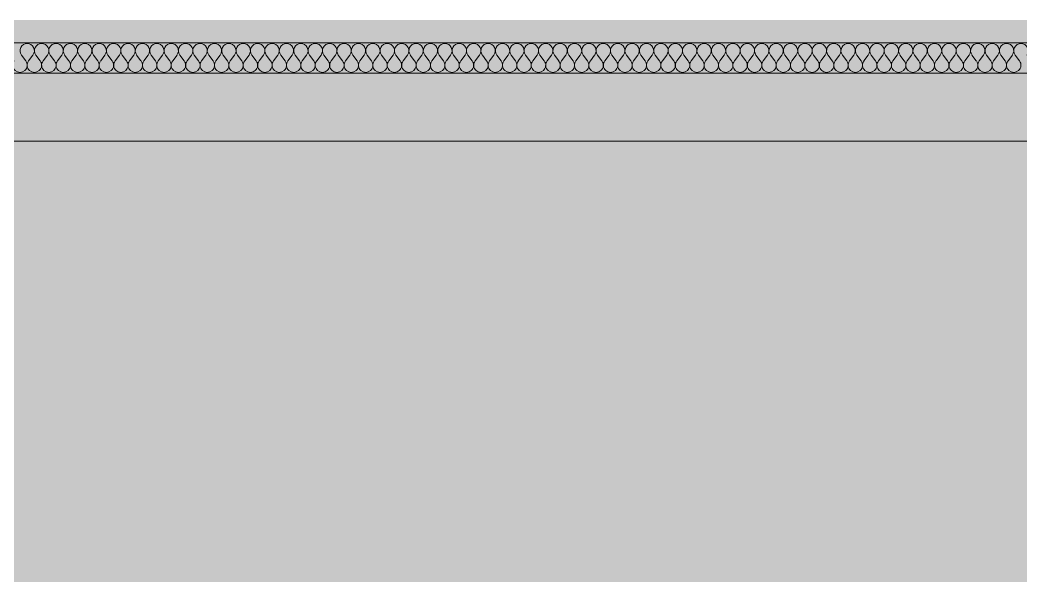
# Model space of a CAD drawing. Header units: millimetres. Extents: x -46169 to 174149, y -86316 to 18123.
# Drawn here: x 111260 to 114570, y -86316 to -84458 of the extents above; entities that cross this region are included whole.
import ezdxf

# ---------------------------------------------------------------- set-up
doc = ezdxf.new("R2010")
doc.units = ezdxf.units.MM
doc.header["$MEASUREMENT"] = 0
doc.linetypes.add('Wipeout_Contour', pattern=[1000, 0, -1000])
doc.layers.add('A04_A04_1_A-35-M_FFE_Sanitary', color=7, linetype='Continuous')
doc.layers.add('A04_A04_1_New_A-20-M_Floor_Slab', color=7, linetype='Continuous')
doc.layers.add('A04_A04_1_A-95-P_Drawing_Pen_No__84', color=8, linetype='Continuous', lineweight=20)
doc.layers.add('A04_A04_1_New_A-20-M_Floor_Slab_Pen_No__1', color=7, linetype='Continuous', lineweight=13)
for name, color, linetype, lineweight, true_color in [('A04_A04_1_New_A-20-M_Floor_Slab_Pen_No__107', 7, 'Continuous', 15, 0xa6a6a6), ('A04_A04_1_New_A-20-M_Floor_Slab_Pen_No__109', 7, 'Continuous', 15, 0xa6a6a6), ('A04_A04_1_New_A-20-M_Floor_Slab_Pen_No__147', 7, 'Continuous', 0, 0x606060), ('A04_A04_1_New_A-20-M_Floor_Slab_Pen_No__162', 7, 'Continuous', 0, 0xe47200)]:
    doc.layers.add(name, color=color, linetype=linetype, lineweight=lineweight, true_color=true_color)

# ---------------------------------------------------------------- blocks, each defined once
blk = doc.blocks.new('*X21', base_point=(139020.8, -92453.4))
at = {"layer": 'A04_A04_1_New_A-20-M_Floor_Slab_Pen_No__107', "linetype": 'Continuous'}
for p, q in [((111279.1, -84592.9), (111264.8, -84573.9)), ((111288.6, -84592.9), (111302.9, -84573.9)), ((111326.7, -84592.9), (111312.4, -84573.9)), ((111336.2, -84592.9), (111350.5, -84573.9)), ((111374.3, -84592.9), (111360, -84573.9)), ((111383.8, -84592.9), (111398.1, -84573.9)), ((111421.9, -84592.9), (111407.6, -84573.9)), ((111431.5, -84592.9), (111445.7, -84573.9)), ((111469.5, -84592.9), (111455.3, -84573.9)), ((111479.1, -84592.9), (111493.4, -84573.9)), ((111517.2, -84592.9), (111502.9, -84573.9)), ((111526.7, -84592.9), (111541, -84573.9)), ((111564.8, -84592.9), (111550.5, -84573.9)), ((111574.3, -84592.9), (111588.6, -84573.9)), ((111612.4, -84592.9), (111598.1, -84573.9)), ((111621.9, -84592.9), (111636.2, -84573.9)), ((111660, -84592.9), (111645.7, -84573.9)), ((111669.6, -84592.9), (111683.8, -84573.9)), ((111707.6, -84592.9), (111693.4, -84573.9)), ((111717.2, -84592.9), (111731.5, -84573.9)), ((111755.3, -84592.9), (111741, -84573.9)), ((111764.8, -84592.9), (111779.1, -84573.9)), ((111802.9, -84592.9), (111788.6, -84573.9)), ((111812.4, -84592.9), (111826.7, -84573.9)), ((111850.5, -84592.9), (111836.2, -84573.9)), ((111860, -84592.9), (111874.3, -84573.9)), ((111898.1, -84592.9), (111883.8, -84573.9)), ((111907.6, -84592.9), (111921.9, -84573.9)), ((111945.7, -84592.9), (111931.5, -84573.9)), ((111955.3, -84592.9), (111969.5, -84573.9)), ((111993.4, -84592.9), (111979.1, -84573.9)), ((112002.9, -84592.9), (112017.2, -84573.9)), ((112041, -84592.9), (112026.7, -84573.9)), ((112050.5, -84592.9), (112064.8, -84573.9)), ((112088.6, -84592.9), (112074.3, -84573.9)), ((112098.1, -84592.9), (112112.4, -84573.9)), ((112136.2, -84592.9), (112121.9, -84573.9)), ((112145.7, -84592.9), (112160, -84573.9)), ((112183.8, -84592.9), (112169.6, -84573.9)), ((112193.4, -84592.9), (112207.6, -84573.9)), ((112231.5, -84592.9), (112217.2, -84573.9)), ((112241, -84592.9), (112255.3, -84573.9)), ((112279.1, -84592.9), (112264.8, -84573.9)), ((112288.6, -84592.9), (112302.9, -84573.9)), ((112326.7, -84592.9), (112312.4, -84573.9)), ((112336.2, -84592.9), (112350.5, -84573.9)), ((112374.3, -84592.9), (112360, -84573.9)), ((112383.8, -84592.9), (112398.1, -84573.9)), ((112421.9, -84592.9), (112407.6, -84573.9)), ((112431.5, -84592.9), (112445.7, -84573.9)), ((112469.5, -84592.9), (112455.3, -84573.9)), ((112479.1, -84592.9), (112493.4, -84573.9)), ((112517.2, -84592.9), (112502.9, -84573.9)), ((112526.7, -84592.9), (112541, -84573.9)), ((112564.8, -84592.9), (112550.5, -84573.9)), ((112574.3, -84592.9), (112588.6, -84573.9)), ((112612.4, -84592.9), (112598.1, -84573.9)), ((112621.9, -84592.9), (112636.2, -84573.9)), ((112660, -84592.9), (112645.7, -84573.9)), ((112669.6, -84592.9), (112683.8, -84573.9)), ((112707.6, -84592.9), (112693.4, -84573.9)), ((112717.2, -84592.9), (112731.5, -84573.9)), ((112755.3, -84592.9), (112741, -84573.9)), ((112764.8, -84592.9), (112779.1, -84573.9)), ((112802.9, -84592.9), (112788.6, -84573.9)), ((112812.4, -84592.9), (112826.7, -84573.9)), ((112850.5, -84592.9), (112836.2, -84573.9)), ((112860, -84592.9), (112874.3, -84573.9)), ((112898.1, -84592.9), (112883.8, -84573.9)), ((112907.6, -84592.9), (112921.9, -84573.9)), ((112945.7, -84592.9), (112931.5, -84573.9)), ((112955.3, -84592.9), (112969.5, -84573.9)), ((112993.4, -84592.9), (112979.1, -84573.9)), ((113002.9, -84592.9), (113017.2, -84573.9)), ((113041, -84592.9), (113026.7, -84573.9)), ((113050.5, -84592.9), (113064.8, -84573.9)), ((113088.6, -84592.9), (113074.3, -84573.9)), ((113098.1, -84592.9), (113112.4, -84573.9)), ((113136.2, -84592.9), (113121.9, -84573.9)), ((113145.7, -84592.9), (113160, -84573.9)), ((113183.8, -84592.9), (113169.6, -84573.9)), ((113193.4, -84592.9), (113207.6, -84573.9)), ((113231.5, -84592.9), (113217.2, -84573.9)), ((113241, -84592.9), (113255.3, -84573.9)), ((113279.1, -84592.9), (113264.8, -84573.9)), ((113288.6, -84592.9), (113302.9, -84573.9)), ((113326.7, -84592.9), (113312.4, -84573.9)), ((113336.2, -84592.9), (113350.5, -84573.9)), ((113374.3, -84592.9), (113360, -84573.9)), ((113383.8, -84592.9), (113398.1, -84573.9)), ((113421.9, -84592.9), (113407.6, -84573.9)), ((113431.5, -84592.9), (113445.7, -84573.9)), ((113469.5, -84592.9), (113455.3, -84573.9)), ((113479.1, -84592.9), (113493.4, -84573.9)), ((113517.2, -84592.9), (113502.9, -84573.9)), ((113526.7, -84592.9), (113541, -84573.9)), ((113564.8, -84592.9), (113550.5, -84573.9)), ((113574.3, -84592.9), (113588.6, -84573.9)), ((113612.4, -84592.9), (113598.1, -84573.9)), ((113621.9, -84592.9), (113636.2, -84573.9)), ((113660, -84592.9), (113645.7, -84573.9)), ((113669.6, -84592.9), (113683.8, -84573.9)), ((113707.6, -84592.9), (113693.4, -84573.9)), ((113717.2, -84592.9), (113731.5, -84573.9)), ((113755.3, -84592.9), (113741, -84573.9)), ((113764.8, -84592.9), (113779.1, -84573.9)), ((113802.9, -84592.9), (113788.6, -84573.9)), ((113812.4, -84592.9), (113826.7, -84573.9)), ((113850.5, -84592.9), (113836.2, -84573.9)), ((113860, -84592.9), (113874.3, -84573.9)), ((113898.1, -84592.9), (113883.8, -84573.9)), ((113907.6, -84592.9), (113921.9, -84573.9)), ((113945.7, -84592.9), (113931.5, -84573.9)), ((113955.3, -84592.9), (113969.6, -84573.9)), ((113993.4, -84592.9), (113979.1, -84573.9)), ((114002.9, -84592.9), (114017.2, -84573.9)), ((114041, -84592.9), (114026.7, -84573.9)), ((114050.5, -84592.9), (114064.8, -84573.9)), ((114088.6, -84592.9), (114074.3, -84573.9)), ((114098.1, -84592.9), (114112.4, -84573.9)), ((114136.2, -84592.9), (114121.9, -84573.9)), ((114145.7, -84592.9), (114160, -84573.9)), ((114183.8, -84592.9), (114169.5, -84573.9)), ((114193.4, -84592.9), (114207.6, -84573.9)), ((114231.5, -84592.9), (114217.2, -84573.9)), ((114241, -84592.9), (114255.3, -84573.9)), ((114279.1, -84592.9), (114264.8, -84573.9)), ((114288.6, -84592.9), (114302.9, -84573.9)), ((114326.7, -84592.9), (114312.4, -84573.9)), ((114336.2, -84592.9), (114350.5, -84573.9)), ((114374.3, -84592.9), (114360, -84573.9)), ((114383.8, -84592.9), (114398.1, -84573.9)), ((114421.9, -84592.9), (114407.6, -84573.9)), ((114431.5, -84592.9), (114445.7, -84573.9)), ((114469.6, -84592.9), (114455.3, -84573.9)), ((114479.1, -84592.9), (114493.4, -84573.9)), ((114517.2, -84592.9), (114502.9, -84573.9)), ((114526.7, -84592.9), (114541, -84573.9)), ((114564.8, -84592.9), (114550.5, -84573.9))]:
    blk.add_line(p, q, dxfattribs=at)
for centre, start, end in [((111283.8, -84559.6), 90, 216.8699), ((111283.8, -84559.6), 323.1301, 90), ((111331.5, -84559.6), 90, 216.8699), ((111331.5, -84559.6), 323.1301, 90), ((111379.1, -84559.6), 90, 216.8699), ((111379.1, -84559.6), 323.1301, 90), ((111426.7, -84559.6), 90, 216.8699), ((111426.7, -84559.6), 323.1301, 90), ((111474.3, -84559.6), 90, 216.8699), ((111474.3, -84559.6), 323.1301, 90), ((111521.9, -84559.6), 90, 216.8699), ((111521.9, -84559.6), 323.1301, 90), ((111569.6, -84559.6), 90, 216.8699), ((111569.6, -84559.6), 323.1301, 90), ((111617.2, -84559.6), 90, 216.8699), ((111617.2, -84559.6), 323.1301, 90), ((111664.8, -84559.6), 90, 216.8699), ((111664.8, -84559.6), 323.1301, 90), ((111712.4, -84559.6), 90, 216.8699), ((111712.4, -84559.6), 323.1301, 90), ((111760, -84559.6), 90, 216.8699), ((111760, -84559.6), 323.1301, 90), ((111807.6, -84559.6), 90, 216.8699), ((111807.6, -84559.6), 323.1301, 90), ((111855.3, -84559.6), 90, 216.8699), ((111855.3, -84559.6), 323.1301, 90), ((111902.9, -84559.6), 90, 216.8699), ((111902.9, -84559.6), 323.1301, 90), ((111950.5, -84559.6), 90, 216.8699), ((111950.5, -84559.6), 323.1301, 90), ((111998.1, -84559.6), 90, 216.8699), ((111998.1, -84559.6), 323.1301, 90), ((112045.7, -84559.6), 90, 216.8699), ((112045.7, -84559.6), 323.1301, 90), ((112093.4, -84559.6), 90, 216.8699), ((112093.4, -84559.6), 323.1301, 90), ((112141, -84559.6), 90, 216.8699), ((112141, -84559.6), 323.1301, 90), ((112188.6, -84559.6), 90, 216.8699), ((112188.6, -84559.6), 323.1301, 90), ((112236.2, -84559.6), 90, 216.8699), ((112236.2, -84559.6), 323.1301, 90), ((112283.8, -84559.6), 90, 216.8699), ((112283.8, -84559.6), 323.1301, 90), ((112331.5, -84559.6), 90, 216.8699), ((112331.5, -84559.6), 323.1301, 90), ((112379.1, -84559.6), 90, 216.8699), ((112379.1, -84559.6), 323.1301, 90), ((112426.7, -84559.6), 90, 216.8699), ((112426.7, -84559.6), 323.1301, 90), ((112474.3, -84559.6), 90, 216.8699), ((112474.3, -84559.6), 323.1301, 90), ((112521.9, -84559.6), 90, 216.8699), ((112521.9, -84559.6), 323.1301, 90), ((112569.6, -84559.6), 90, 216.8699), ((112569.6, -84559.6), 323.1301, 90), ((112617.2, -84559.6), 90, 216.8699), ((112617.2, -84559.6), 323.1301, 90), ((112664.8, -84559.6), 90, 216.8699), ((112664.8, -84559.6), 323.1301, 90), ((112712.4, -84559.6), 90, 216.8699), ((112712.4, -84559.6), 323.1301, 90), ((112760, -84559.6), 90, 216.8699), ((112760, -84559.6), 323.1301, 90), ((112807.6, -84559.6), 90, 216.8699), ((112807.6, -84559.6), 323.1301, 90), ((112855.3, -84559.6), 90, 216.8699), ((112855.3, -84559.6), 323.1301, 90), ((112902.9, -84559.6), 90, 216.8699), ((112902.9, -84559.6), 323.1301, 90), ((112950.5, -84559.6), 90, 216.8699), ((112950.5, -84559.6), 323.1301, 90), ((112998.1, -84559.6), 90, 216.8699), ((112998.1, -84559.6), 323.1301, 90), ((113045.7, -84559.6), 90, 216.8699), ((113045.7, -84559.6), 323.1301, 90), ((113093.4, -84559.6), 90, 216.8699), ((113093.4, -84559.6), 323.1301, 90), ((113141, -84559.6), 90, 216.8699), ((113141, -84559.6), 323.1301, 90), ((113188.6, -84559.6), 90, 216.8699), ((113188.6, -84559.6), 323.1301, 90), ((113236.2, -84559.6), 90, 216.8699), ((113236.2, -84559.6), 323.1301, 90), ((113283.8, -84559.6), 90, 216.8699), ((113283.8, -84559.6), 323.1301, 90), ((113331.5, -84559.6), 90, 216.8699), ((113331.5, -84559.6), 323.1301, 90), ((113379.1, -84559.6), 90, 216.8699), ((113379.1, -84559.6), 323.1301, 90), ((113426.7, -84559.6), 90, 216.8699), ((113426.7, -84559.6), 323.1301, 90), ((113474.3, -84559.6), 90, 216.8699), ((113474.3, -84559.6), 323.1301, 90), ((113521.9, -84559.6), 90, 216.8699), ((113521.9, -84559.6), 323.1301, 90), ((113569.6, -84559.6), 90, 216.8699), ((113569.6, -84559.6), 323.1301, 90), ((113617.2, -84559.6), 90, 216.8699), ((113617.2, -84559.6), 323.1301, 90), ((113664.8, -84559.6), 90, 216.8699), ((113664.8, -84559.6), 323.1301, 90), ((113712.4, -84559.6), 90, 216.8699), ((113712.4, -84559.6), 323.1301, 90), ((113760, -84559.6), 90, 216.8699), ((113760, -84559.6), 323.1301, 90), ((113807.6, -84559.6), 90, 216.8699), ((113807.6, -84559.6), 323.1301, 90), ((113855.3, -84559.6), 90, 216.8699), ((113855.3, -84559.6), 323.1301, 90), ((113902.9, -84559.6), 90, 216.8699), ((113902.9, -84559.6), 323.1301, 90), ((113950.5, -84559.6), 90, 216.8699), ((113950.5, -84559.6), 323.1301, 90), ((113998.1, -84559.6), 90, 216.8699), ((113998.1, -84559.6), 323.1301, 90), ((114045.7, -84559.6), 90, 216.8699), ((114045.7, -84559.6), 323.1301, 90), ((114093.4, -84559.6), 90, 216.8699), ((114093.4, -84559.6), 323.1301, 90), ((114141, -84559.6), 90, 216.8699), ((114141, -84559.6), 323.1301, 90), ((114188.6, -84559.6), 90, 216.8699), ((114188.6, -84559.6), 323.1301, 90), ((114236.2, -84559.6), 90, 216.8699), ((114236.2, -84559.6), 323.1301, 90), ((114283.8, -84559.6), 90, 216.8699), ((114283.8, -84559.6), 323.1301, 90), ((114331.5, -84559.6), 90, 216.8699), ((114331.5, -84559.6), 323.1301, 90), ((114379.1, -84559.6), 90, 216.8699), ((114379.1, -84559.6), 323.1301, 90), ((114426.7, -84559.6), 90, 216.8699), ((114426.7, -84559.6), 323.1301, 90), ((114474.3, -84559.6), 90, 216.8699), ((114474.3, -84559.6), 323.1301, 90), ((114521.9, -84559.6), 90, 216.8699), ((114521.9, -84559.6), 323.1301, 90), ((114569.6, -84559.6), 90, 216.8699), ((114569.6, -84559.6), 323.1301, 90), ((111260, -84607.2), 143.1301, 36.8699), ((111307.6, -84607.2), 143.1301, 36.8699), ((111355.3, -84607.2), 143.1301, 36.8699), ((111402.9, -84607.2), 143.1301, 36.8699), ((111450.5, -84607.2), 143.1301, 36.8699), ((111498.1, -84607.2), 143.1301, 36.8699), ((111545.7, -84607.2), 143.1301, 36.8699), ((111593.4, -84607.2), 143.1301, 36.8699), ((111641, -84607.2), 143.1301, 36.8699), ((111688.6, -84607.2), 143.1301, 36.8699), ((111736.2, -84607.2), 143.1301, 36.8699), ((111783.8, -84607.2), 143.1301, 36.8699), ((111831.5, -84607.2), 143.1301, 36.8699), ((111879.1, -84607.2), 143.1301, 36.8699), ((111926.7, -84607.2), 143.1301, 36.8699), ((111974.3, -84607.2), 143.1301, 36.8699), ((112021.9, -84607.2), 143.1301, 36.8699), ((112069.6, -84607.2), 143.1301, 36.8699), ((112117.2, -84607.2), 143.1301, 36.8699), ((112164.8, -84607.2), 143.1301, 36.8699), ((112212.4, -84607.2), 143.1301, 36.8699), ((112260, -84607.2), 143.1301, 36.8699), ((112307.6, -84607.2), 143.1301, 36.8699), ((112355.3, -84607.2), 143.1301, 36.8699), ((112402.9, -84607.2), 143.1301, 36.8699), ((112450.5, -84607.2), 143.1301, 36.8699), ((112498.1, -84607.2), 143.1301, 36.8699), ((112545.7, -84607.2), 143.1301, 36.8699), ((112593.4, -84607.2), 143.1301, 36.8699), ((112641, -84607.2), 143.1301, 36.8699), ((112688.6, -84607.2), 143.1301, 36.8699), ((112736.2, -84607.2), 143.1301, 36.8699), ((112783.8, -84607.2), 143.1301, 36.8699), ((112831.5, -84607.2), 143.1301, 36.8699), ((112879.1, -84607.2), 143.1301, 36.8699), ((112926.7, -84607.2), 143.1301, 36.8699), ((112974.3, -84607.2), 143.1301, 36.8699), ((113021.9, -84607.2), 143.1301, 36.8699), ((113069.6, -84607.2), 143.1301, 36.8699), ((113117.2, -84607.2), 143.1301, 36.8699), ((113164.8, -84607.2), 143.1301, 36.8699), ((113212.4, -84607.2), 143.1301, 36.8699), ((113260, -84607.2), 143.1301, 36.8699), ((113307.6, -84607.2), 143.1301, 36.8699), ((113355.3, -84607.2), 143.1301, 36.8699), ((113402.9, -84607.2), 143.1301, 36.8699), ((113450.5, -84607.2), 143.1301, 36.8699), ((113498.1, -84607.2), 143.1301, 36.8699), ((113545.7, -84607.2), 143.1301, 36.8699), ((113593.4, -84607.2), 143.1301, 36.8699), ((113641, -84607.2), 143.1301, 36.8699), ((113688.6, -84607.2), 143.1301, 36.8699), ((113736.2, -84607.2), 143.1301, 36.8699), ((113783.8, -84607.2), 143.1301, 36.8699), ((113831.5, -84607.2), 143.1301, 36.8699), ((113879.1, -84607.2), 143.1301, 36.8699), ((113926.7, -84607.2), 143.1301, 36.8699), ((113974.3, -84607.2), 143.1301, 36.8699), ((114021.9, -84607.2), 143.1301, 36.8699), ((114069.6, -84607.2), 143.1301, 36.8699), ((114117.2, -84607.2), 143.1301, 36.8699), ((114164.8, -84607.2), 143.1301, 36.8699), ((114212.4, -84607.2), 143.1301, 36.8699), ((114260, -84607.2), 143.1301, 36.8699), ((114307.6, -84607.2), 143.1301, 36.8699), ((114355.3, -84607.2), 143.1301, 36.8699), ((114402.9, -84607.2), 143.1301, 36.8699), ((114450.5, -84607.2), 143.1301, 36.8699), ((114498.1, -84607.2), 143.1301, 36.8699), ((114545.7, -84607.2), 143.1301, 36.8699)]:
    blk.add_arc(centre, 23.8, start, end, dxfattribs=at)

msp = doc.modelspace()

# ---------------------------------------------------------------- hatches: boundary and pattern name
at = {"layer": 'A04_A04_1_New_A-20-M_Floor_Slab_Pen_No__109', "linetype": 'Continuous'}
msp.add_hatch(color=256, dxfattribs=at).paths.add_polyline_path([(131120.2, -84457.9), (108093.4, -84457.9), (108093.4, -84532.9), (131120.2, -84532.9)])
at = {"layer": 'A04_A04_1_New_A-20-M_Floor_Slab_Pen_No__162', "linetype": 'Continuous'}
msp.add_hatch(color=256, dxfattribs=at).paths.add_polyline_path([(131120.2, -84532.9), (108093.4, -84532.9), (108093.4, -84533.4), (131120.2, -84533.4)])

# ---------------------------------------------------------------- linework, layer by layer
at = {"layer": 'A04_A04_1_New_A-20-M_Floor_Slab_Pen_No__1', "linetype": 'Continuous'}
msp.add_line((131120.2, -84858.4), (108093.4, -84858.4), dxfattribs=at)

# ---------------------------------------------------------------- next in the draw order: wipeouts: each hides what was drawn before it
at = {"color": 254, "linetype": 'Wipeout_Contour', "lineweight": 0, "ltscale": 586576.796718}
msp.add_wipeout([(131120.2, -84533.4), (108093.4, -84533.4), (108093.4, -84633.4), (131120.2, -84633.4)], dxfattribs=at).dxf.layer = 'A04_A04_1_New_A-20-M_Floor_Slab'

# ---------------------------------------------------------------- next in the draw order: hatches: boundary and pattern name
at = {"layer": 'A04_A04_1_A-95-P_Drawing_Pen_No__84', "linetype": 'Continuous'}
msp.add_hatch(color=256, dxfattribs=at).paths.add_polyline_path([(101134.2, -84457.9), (101134.2, -86316.2), (131120.2, -86316.2), (131120.2, -84457.9)])
at = {"layer": 'A04_A04_1_New_A-20-M_Floor_Slab_Pen_No__147', "linetype": 'Continuous'}
msp.add_hatch(color=256, dxfattribs=at).paths.add_polyline_path([(131120.2, -84633.4), (108093.4, -84633.4), (108093.4, -84858.4), (131120.2, -84858.4)])

# ---------------------------------------------------------------- next in the draw order: linework, layer by layer
at = {"layer": 'A04_A04_1_New_A-20-M_Floor_Slab_Pen_No__1', "linetype": 'Continuous'}
for p, q in [((131120.2, -84532.9), (108093.4, -84532.9)), ((131120.2, -84533.4), (108093.4, -84533.4)), ((131120.2, -84633.4), (108093.4, -84633.4))]:
    msp.add_line(p, q, dxfattribs=at)

# ---------------------------------------------------------------- next in the draw order: block references
at = {"layer": 'A04_A04_1_A-35-M_FFE_Sanitary'}
msp.add_blockref('*X21', (139020.8, -92453.4), dxfattribs=at)

doc.saveas('drawing.dxf')
